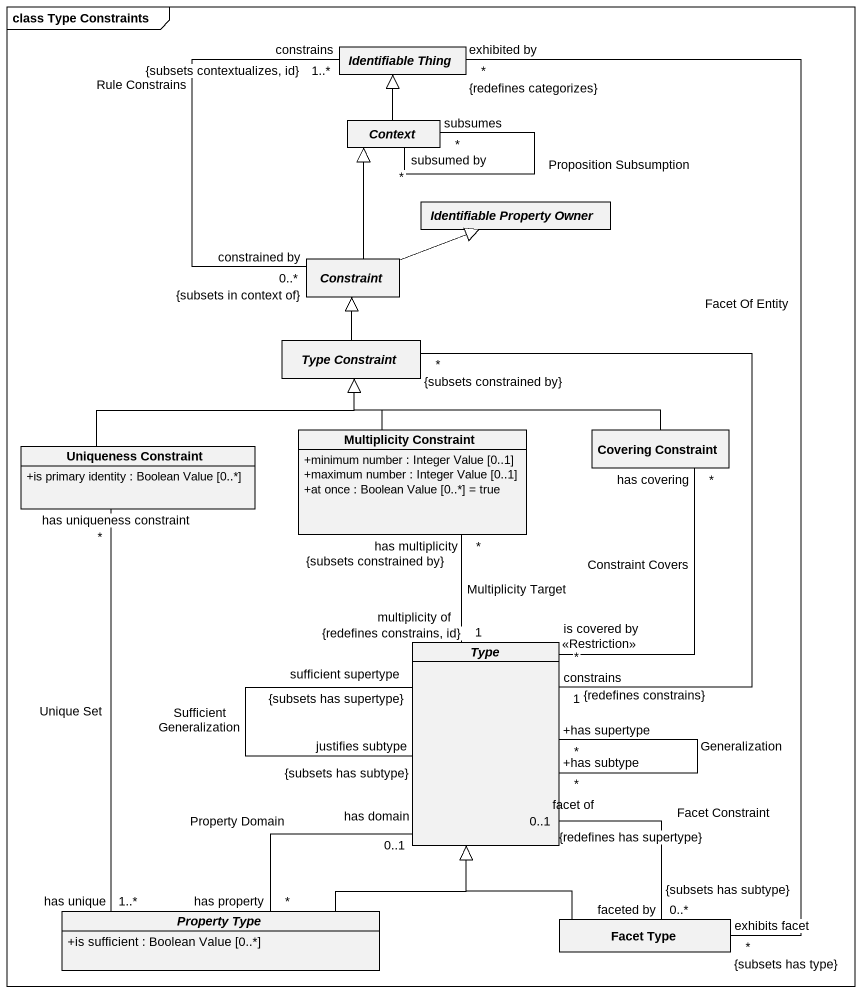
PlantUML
@startuml
mainframe class Type Constraints
hide circle
hide empty members
skinparam classAttributeIconSize 0
abstract class "Identifiable Thing" as Identifiable_Thing
abstract class Context
abstract class "Identifiable Property Owner" as Identifiable_Property_Owner
abstract class Constraint
abstract class "Type Constraint" as Type_Constraint
class "Multiplicity Constraint" as Multiplicity_Constraint {
  +minimum number : Integer Value [0..1]
  +maximum number : Integer Value [0..1]
  +at once : Boolean Value [0..*] = true
}
class "Covering Constraint" as Covering_Constraint
class "Uniqueness Constraint" as Uniqueness_Constraint {
  +is primary identity : Boolean Value [0..*]
}
abstract class Type
abstract class "Property Type" as Property_Type {
  +is sufficient : Boolean Value [0..*]
}
class "Facet Type" as Facet_Type
Identifiable_Thing "exhibited by\n*\n{redefines categorizes}" -- "exhibits facet\n*\n{subsets has type}" Facet_Type : Facet Of Entity
Context -up-|> Identifiable_Thing
Context "subsumed by\n*" -- "subsumes\n*" Context : Proposition Subsumption
Constraint "constrained by\n0..*\n{subsets in context of}" -up- "constrains\n1..*\n{subsets contextualizes, id}" Identifiable_Thing : Rule Constrains
Constraint -up-|> Context
Constraint -right-|> Identifiable_Property_Owner
Type_Constraint -up-|> Constraint
Type_Constraint "*\n{subsets constrained by}" -- "constrains\n1\n{redefines constrains}\n<<Restriction>>" Type
Multiplicity_Constraint -up-|> Type_Constraint
Multiplicity_Constraint "has multiplicity\n*\n{subsets constrained by}" -- "multiplicity of\n1\n{redefines constrains, id}" Type : Multiplicity Target
Covering_Constraint -left-|> Type_Constraint
Covering_Constraint "has covering\n*" -- "is covered by\n*" Type : Constraint Covers
Uniqueness_Constraint -right-|> Type_Constraint
Uniqueness_Constraint "has uniqueness constraint\n*" -- "has unique\n1..*" Property_Type : Unique Set
Type "justifies subtype\n{subsets has subtype}" -- "sufficient supertype\n{subsets has supertype}" Type : Sufficient Generalization
Type "+has subtype\n*" -- "+has supertype\n*" Type : Generalization
Type "has domain\n0..1" -- "has property\n*" Property_Type : Property Domain
Property_Type -up-|> Type
Facet_Type -up-|> Type
Facet_Type "faceted by\n0..*\n{subsets has subtype}" -up- "facet of\n0..1\n{redefines has supertype}" Type : Facet Constraint
@enduml
